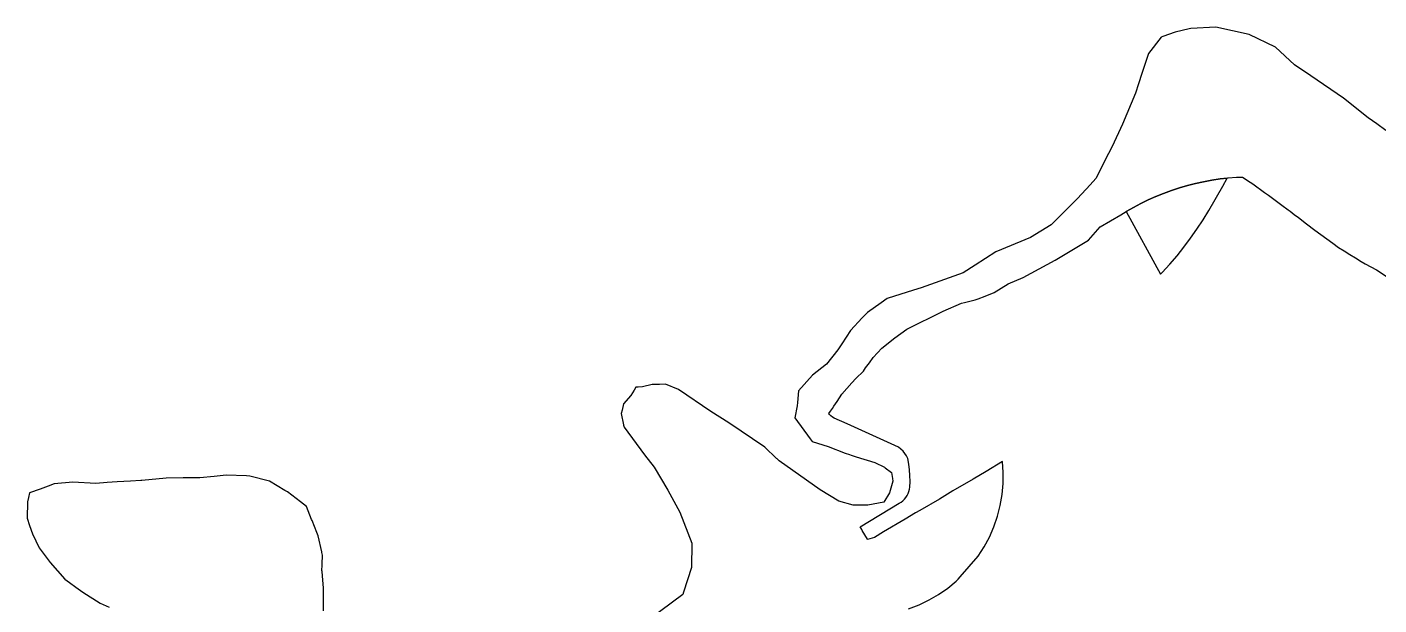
# Model space of a CAD drawing. Header units: inches. Extents: x -74.45 to -73.99, y 3.73 to 4.84.
# Drawn here: x -74.22135 to -74.18906, y 4.64138 to 4.65518 of the extents above; entities that cross this region are included whole.
import ezdxf

# ---------------------------------------------------------------- set-up
doc = ezdxf.new("R2010")
doc.units = ezdxf.units.IN
doc.header["$MEASUREMENT"] = 0
doc.layers.add('temp_wfs_layer', color=251, linetype='Continuous')

msp = doc.modelspace()

# ---------------------------------------------------------------- linework, layer by layer
at = {"layer": 'temp_wfs_layer'}
for points in [[(-74.188895, 4.652708), (-74.189116, 4.652868), (-74.18932, 4.653015), (-74.189911, 4.653481), (-74.190686, 4.654015), (-74.191081, 4.654282), (-74.191535, 4.654703), (-74.19216, 4.655003), (-74.192955, 4.655182), (-74.193554, 4.655149), (-74.193598, 4.655139), (-74.193931, 4.655061), (-74.194226, 4.654959), (-74.194267, 4.654944), (-74.194567, 4.654553), (-74.194724, 4.654076), (-74.194804, 4.653826), (-74.194875, 4.653599), (-74.195191, 4.652864), (-74.195433, 4.652329), (-74.195519, 4.65216), (-74.195822, 4.651565), (-74.195959, 4.651415), (-74.196259, 4.651087), (-74.196641, 4.650709), (-74.196895, 4.650458), (-74.197384, 4.650157), (-74.19821, 4.649814), (-74.198705, 4.649496), (-74.198995, 4.64931), (-74.199993, 4.648954), (-74.200178, 4.648896), (-74.200808, 4.648697), (-74.200952, 4.648597), (-74.20128, 4.648367), (-74.201402, 4.648236), (-74.201683, 4.647935), (-74.201895, 4.647615), (-74.201988, 4.647475), (-74.202255, 4.647135), (-74.202596, 4.646869), (-74.202925, 4.646495), (-74.202954, 4.646218), (-74.202962, 4.646139), (-74.203018, 4.645852), (-74.202645, 4.645352), (-74.202597, 4.645287), (-74.20222, 4.645164), (-74.201813, 4.645006), (-74.201712, 4.644974), (-74.201666, 4.644959), (-74.201549, 4.644922), (-74.201103, 4.644781), (-74.200874, 4.644674), (-74.200855, 4.644659), (-74.200702, 4.644543), (-74.200702, 4.644542), (-74.200682, 4.644404), (-74.200672, 4.644337), (-74.200751, 4.644055), (-74.200886, 4.643837), (-74.201269, 4.643766), (-74.201623, 4.643763), (-74.20196, 4.643859), (-74.202407, 4.644131), (-74.203388, 4.644824), (-74.203439, 4.644872), (-74.203449, 4.644881), (-74.203733, 4.645149), (-74.204588, 4.645728), (-74.205018, 4.646), (-74.205792, 4.646528), (-74.206101, 4.646653), (-74.206247, 4.646649), (-74.206421, 4.646645), (-74.206649, 4.646592), (-74.206756, 4.646583), (-74.206809, 4.646579), (-74.20685, 4.646511), (-74.206928, 4.646384), (-74.207109, 4.646182), (-74.207142, 4.646032), (-74.207159, 4.645952), (-74.207106, 4.645685), (-74.207105, 4.645678), (-74.207094, 4.645626), (-74.206605, 4.644964), (-74.206603, 4.644963), (-74.206375, 4.644674), (-74.206046, 4.644125), (-74.205757, 4.643594), (-74.205472, 4.642857), (-74.205486, 4.642272), (-74.205673, 4.64169), (-74.205675, 4.641687), (-74.205693, 4.641629), (-74.207018, 4.640647)], [(-74.200295, 4.64129), (-74.200048, 4.641386), (-74.199809, 4.6415), (-74.199581, 4.641634), (-74.199363, 4.641785), (-74.199158, 4.641953), (-74.199111, 4.641998), (-74.199063, 4.642053), (-74.198632, 4.642546), (-74.19849, 4.64277), (-74.198366, 4.643004), (-74.198261, 4.643248), (-74.198175, 4.643499), (-74.19811, 4.643756), (-74.198065, 4.644018), (-74.198041, 4.644282), (-74.198038, 4.644547), (-74.198056, 4.644805), (-74.198444, 4.64457), (-74.198758, 4.644386), (-74.199239, 4.644104), (-74.199558, 4.643911), (-74.200028, 4.643638), (-74.20013, 4.64358), (-74.20013, 4.643579), (-74.200377, 4.643431), (-74.200899, 4.643124), (-74.201114, 4.642996), (-74.201275, 4.642941), (-74.201281, 4.642951), (-74.201281, 4.642952), (-74.201403, 4.643158), (-74.201416, 4.643181), (-74.201452, 4.643243), (-74.200524, 4.64381), (-74.200478, 4.643837), (-74.200435, 4.643869), (-74.200396, 4.643906), (-74.200361, 4.643947), (-74.200331, 4.643992), (-74.200307, 4.64404), (-74.200288, 4.644091), (-74.200274, 4.644143), (-74.200267, 4.644196), (-74.200263, 4.644333), (-74.200266, 4.64447), (-74.200275, 4.644607), (-74.200292, 4.644743), (-74.200316, 4.644878), (-74.200348, 4.644941), (-74.200386, 4.645), (-74.20043, 4.645054), (-74.20048, 4.645104), (-74.200534, 4.645149), (-74.201764, 4.645705), (-74.202073, 4.645845), (-74.202114, 4.645867), (-74.202151, 4.645896), (-74.202184, 4.645929), (-74.202199, 4.645951), (-74.20216, 4.646009), (-74.202116, 4.646073), (-74.20208, 4.646125), (-74.202004, 4.646242), (-74.20189, 4.646415), (-74.201656, 4.646686), (-74.201556, 4.646786), (-74.201377, 4.646967), (-74.201323, 4.647042), (-74.201233, 4.647166), (-74.201142, 4.647292), (-74.200935, 4.647516), (-74.200626, 4.647758), (-74.200339, 4.647965), (-74.199469, 4.648395), (-74.199034, 4.648586), (-74.198962, 4.648604), (-74.198709, 4.648667), (-74.198635, 4.648695), (-74.198471, 4.648756), (-74.19825, 4.648839), (-74.197916, 4.649047), (-74.197915, 4.649048), (-74.197556, 4.649201), (-74.196799, 4.649617), (-74.195997, 4.650096), (-74.19572, 4.65041), (-74.19523, 4.650698), (-74.1951, 4.650774), (-74.194927, 4.650873), (-74.194751, 4.650966), (-74.194571, 4.651053), (-74.194389, 4.651134), (-74.194205, 4.651209), (-74.194018, 4.651278), (-74.193829, 4.65134), (-74.193637, 4.651396), (-74.193445, 4.651446), (-74.19325, 4.651489), (-74.193054, 4.651526), (-74.192857, 4.651556), (-74.192688, 4.651576), (-74.19266, 4.65158), (-74.192461, 4.651597), (-74.192391, 4.651597), (-74.192321, 4.651597), (-74.19226, 4.651556), (-74.192198, 4.651516), (-74.192137, 4.651475), (-74.192075, 4.651434), (-74.191982, 4.651367), (-74.191888, 4.651299), (-74.191795, 4.651231), (-74.191701, 4.651164), (-74.191541, 4.651047), (-74.19138, 4.650931), (-74.191228, 4.650816), (-74.191183, 4.650782), (-74.191084, 4.650706), (-74.190987, 4.650632), (-74.19079, 4.650483), (-74.190594, 4.650334), (-74.190451, 4.65023), (-74.190309, 4.650125), (-74.190166, 4.650021), (-74.190024, 4.649917), (-74.18989, 4.649834), (-74.189756, 4.64975), (-74.189623, 4.649667), (-74.189489, 4.649583), (-74.189392, 4.649528), (-74.189257, 4.649455), (-74.189122, 4.649381), (-74.188869, 4.649217)], [(-74.200295, 4.64129), (-74.200048, 4.641386), (-74.199809, 4.6415), (-74.199581, 4.641634), (-74.199363, 4.641785), (-74.199158, 4.641953), (-74.199111, 4.641998), (-74.199063, 4.642053), (-74.198632, 4.642546), (-74.19849, 4.64277), (-74.198366, 4.643004), (-74.198261, 4.643248), (-74.198175, 4.643499), (-74.19811, 4.643756), (-74.198065, 4.644018), (-74.198041, 4.644282), (-74.198038, 4.644547), (-74.198056, 4.644805), (-74.198444, 4.64457), (-74.198758, 4.644386), (-74.199239, 4.644104), (-74.199558, 4.643911), (-74.200028, 4.643638), (-74.20013, 4.64358), (-74.20013, 4.643579), (-74.200377, 4.643431), (-74.200899, 4.643124), (-74.201114, 4.642996), (-74.201275, 4.642941), (-74.201281, 4.642951), (-74.201281, 4.642952), (-74.201403, 4.643158), (-74.201416, 4.643181), (-74.201452, 4.643243), (-74.200524, 4.64381), (-74.200478, 4.643837), (-74.200435, 4.643869), (-74.200396, 4.643906), (-74.200361, 4.643947), (-74.200331, 4.643992), (-74.200307, 4.64404), (-74.200288, 4.644091), (-74.200274, 4.644143), (-74.200267, 4.644196), (-74.200263, 4.644333), (-74.200266, 4.64447), (-74.200275, 4.644607), (-74.200292, 4.644743), (-74.200316, 4.644878), (-74.200348, 4.644941), (-74.200386, 4.645), (-74.20043, 4.645054), (-74.20048, 4.645104), (-74.200534, 4.645149), (-74.201764, 4.645705), (-74.202073, 4.645845), (-74.202114, 4.645867), (-74.202151, 4.645896), (-74.202184, 4.645929), (-74.202199, 4.645951), (-74.20216, 4.646009), (-74.202116, 4.646073), (-74.20208, 4.646125), (-74.202004, 4.646242), (-74.20189, 4.646415), (-74.201656, 4.646686), (-74.201556, 4.646786), (-74.201377, 4.646967), (-74.201323, 4.647042), (-74.201233, 4.647166), (-74.201142, 4.647292), (-74.200935, 4.647516), (-74.200626, 4.647758), (-74.200339, 4.647965), (-74.199469, 4.648395), (-74.199034, 4.648586), (-74.198962, 4.648604), (-74.198709, 4.648667), (-74.198635, 4.648695), (-74.198471, 4.648756), (-74.19825, 4.648839), (-74.197916, 4.649047), (-74.197915, 4.649048), (-74.197556, 4.649201), (-74.196799, 4.649617), (-74.195997, 4.650096), (-74.19572, 4.65041), (-74.19523, 4.650698), (-74.1951, 4.650774), (-74.19428, 4.649278), (-74.194236, 4.649323), (-74.194057, 4.649519), (-74.193885, 4.649721), (-74.193719, 4.649927), (-74.19356, 4.650139), (-74.193408, 4.650356), (-74.193263, 4.650578), (-74.193124, 4.650804), (-74.19279, 4.651382), (-74.192688, 4.651576), (-74.19266, 4.65158), (-74.192461, 4.651597), (-74.192391, 4.651597), (-74.192321, 4.651597), (-74.19226, 4.651556), (-74.192198, 4.651516), (-74.192137, 4.651475), (-74.192075, 4.651434), (-74.191982, 4.651367), (-74.191888, 4.651299), (-74.191795, 4.651231), (-74.191701, 4.651164), (-74.191541, 4.651047), (-74.19138, 4.650931), (-74.191228, 4.650816), (-74.191183, 4.650782), (-74.191084, 4.650706), (-74.190987, 4.650632), (-74.19079, 4.650483), (-74.190594, 4.650334), (-74.190451, 4.65023), (-74.190309, 4.650125), (-74.190166, 4.650021), (-74.190024, 4.649917), (-74.18989, 4.649834), (-74.189756, 4.64975), (-74.189623, 4.649667), (-74.189489, 4.649583), (-74.189392, 4.649528), (-74.189257, 4.649455), (-74.189122, 4.649381), (-74.188869, 4.649217)], [(-74.214269, 4.641238), (-74.214273, 4.641787), (-74.214289, 4.64197), (-74.214298, 4.642079), (-74.214308, 4.642183), (-74.21431, 4.642206), (-74.214304, 4.642334), (-74.214304, 4.642337), (-74.214302, 4.642406), (-74.214297, 4.642521), (-74.214295, 4.642572), (-74.21431, 4.642637), (-74.214313, 4.64265), (-74.2144, 4.64303), (-74.214431, 4.643108), (-74.214545, 4.643395), (-74.214556, 4.643422), (-74.214679, 4.643733), (-74.214679, 4.643733), (-74.21482, 4.643841), (-74.215132, 4.64408), (-74.215196, 4.644118), (-74.215562, 4.644335), (-74.216031, 4.644458), (-74.216108, 4.644461), (-74.216597, 4.644478), (-74.216884, 4.64445), (-74.217225, 4.644417), (-74.217621, 4.644414), (-74.21803, 4.644412), (-74.21861, 4.644353), (-74.218635, 4.644351), (-74.218881, 4.644339), (-74.2192, 4.644324), (-74.219441, 4.644304), (-74.219708, 4.644281), (-74.220263, 4.644312), (-74.220702, 4.644275), (-74.22085, 4.644218), (-74.221038, 4.644146), (-74.221295, 4.644059), (-74.22132, 4.643948), (-74.221345, 4.643841), (-74.221354, 4.643451), (-74.221295, 4.643279), (-74.221226, 4.643079), (-74.221064, 4.642748), (-74.220799, 4.642394), (-74.220798, 4.642393), (-74.220448, 4.642001), (-74.22034, 4.641921), (-74.220188, 4.641808), (-74.220018, 4.641683), (-74.219605, 4.641422), (-74.21939, 4.64133)]]:
    msp.add_lwpolyline(points, dxfattribs=at)
msp.add_lwpolyline([(-74.194236, 4.649323), (-74.194057, 4.649519), (-74.193885, 4.649721), (-74.193719, 4.649927), (-74.19356, 4.650139), (-74.193408, 4.650356), (-74.193263, 4.650578), (-74.193124, 4.650804), (-74.19279, 4.651382), (-74.192688, 4.651576), (-74.192857, 4.651556), (-74.193054, 4.651526), (-74.19325, 4.651489), (-74.193445, 4.651446), (-74.193637, 4.651396), (-74.193829, 4.65134), (-74.194018, 4.651278), (-74.194205, 4.651209), (-74.194389, 4.651134), (-74.194571, 4.651053), (-74.194751, 4.650966), (-74.194927, 4.650873), (-74.1951, 4.650774), (-74.19428, 4.649278)], close=True, dxfattribs=at)

doc.saveas('drawing.dxf')
